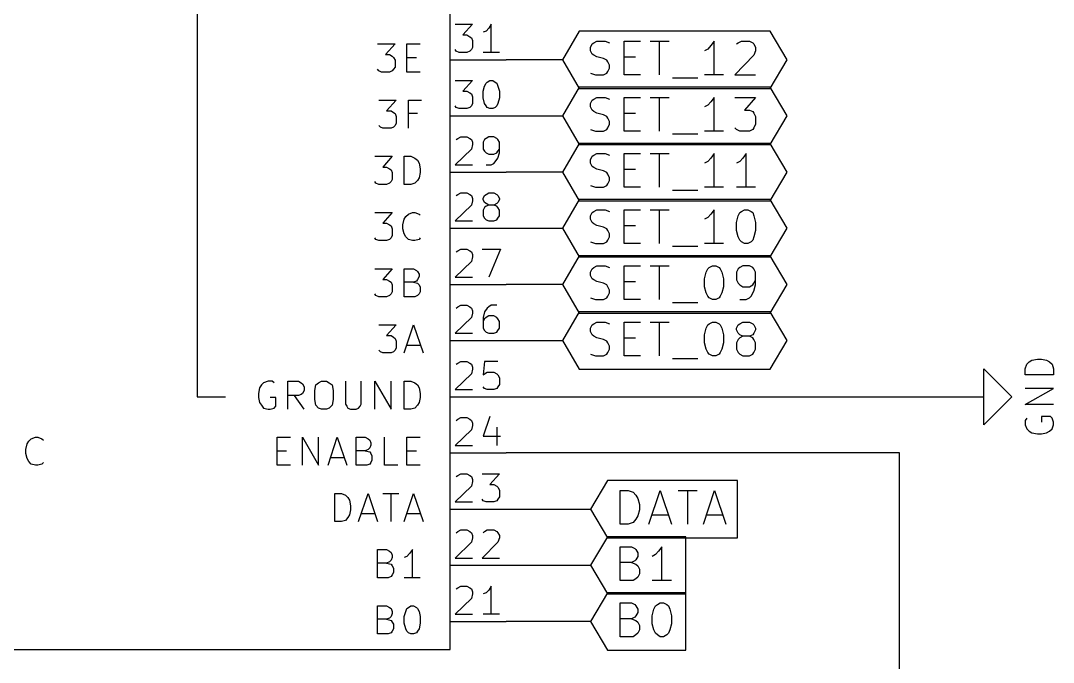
# Model space of a CAD drawing. Extents: x 10 to 287, y -200 to -10.
# Drawn here: x 56.78 to 103.48, y -93.29 to -64.27 of the extents above; entities that cross this region are included whole.
import ezdxf

# ---------------------------------------------------------------- set-up
doc = ezdxf.new("R2010")
doc.units = 0
doc.header["$MEASUREMENT"] = 0
for name, color, linetype in [('CYAN2', 4, 'CONTINUOUS'), ('GREEN2', 3, 'CONTINUOUS'), ('LYELLOW', 51, 'CONTINUOUS'), ('RED2', 1, 'CONTINUOUS')]:
    doc.layers.add(name, color=color, linetype=linetype)

msp = doc.modelspace()

# ---------------------------------------------------------------- linework, layer by layer
at = {"layer": 'CYAN2', "linetype": 'CONTINUOUS'}
for p, q in [((72.9234, -65.3288), (73.7108, -65.3288)), ((73.7108, -65.3288), (73.279, -65.8114)), ((74.2442, -66.5988), (74.2442, -65.3288)), ((74.2442, -65.3288), (74.8538, -65.3288)), ((73.279, -65.8114), (73.4568, -65.8114)), ((73.4568, -65.8114), (73.5838, -65.8876)), ((73.5838, -65.8876), (73.6346, -65.9384)), ((73.6346, -65.9384), (73.7108, -66.0654)), ((73.7108, -66.0654), (73.7108, -66.3702)), ((74.2442, -65.9384), (74.676, -65.9384)), ((72.9742, -66.548), (72.9234, -66.4718)), ((73.1012, -66.5988), (72.9742, -66.548)), ((73.4568, -66.5988), (73.1012, -66.5988)), ((73.5838, -66.548), (73.4568, -66.5988)), ((73.6346, -66.4718), (73.5838, -66.548)), ((73.7108, -66.3702), (73.6346, -66.4718)), ((74.8538, -66.5988), (74.2442, -66.5988)), ((72.9742, -67.8688), (73.7616, -67.8688)), ((73.7616, -67.8688), (73.3298, -68.3514)), ((74.3204, -69.1388), (74.3204, -67.8688)), ((74.3204, -67.8688), (74.9046, -67.8688)), ((73.3298, -68.3514), (73.533, -68.3514)), ((73.533, -68.3514), (73.6346, -68.4276)), ((73.6346, -68.4276), (73.7108, -68.4784)), ((73.7108, -68.4784), (73.7616, -68.6054)), ((73.7616, -68.6054), (73.7616, -68.9102)), ((74.7268, -68.4784), (74.3204, -68.4784)), ((73.0504, -69.088), (72.9742, -69.0118)), ((73.152, -69.1388), (73.0504, -69.088)), ((73.6346, -69.088), (73.533, -69.1388)), ((73.7108, -69.0118), (73.6346, -69.088)), ((73.7616, -68.9102), (73.7108, -69.0118)), ((73.533, -69.1388), (73.152, -69.1388)), ((72.7964, -70.4088), (73.5838, -70.4088)), ((73.5838, -70.4088), (73.152, -70.8914)), ((74.1172, -71.6788), (74.1172, -70.4088)), ((74.1172, -70.4088), (74.422, -70.4088)), ((74.422, -70.4088), (74.5998, -70.485)), ((74.5998, -70.485), (74.7268, -70.5866)), ((73.152, -70.8914), (73.3298, -70.8914)), ((73.3298, -70.8914), (73.4568, -70.9676)), ((73.4568, -70.9676), (73.533, -71.0184)), ((74.7268, -70.5866), (74.803, -70.7136)), ((74.803, -70.7136), (74.8538, -70.9676)), ((74.8538, -70.9676), (74.8538, -71.1454)), ((73.533, -71.0184), (73.5838, -71.1454)), ((73.5838, -71.1454), (73.5838, -71.4502)), ((74.803, -71.374), (74.7268, -71.501)), ((74.8538, -71.1454), (74.803, -71.374)), ((72.8472, -71.628), (72.7964, -71.5518)), ((72.9742, -71.6788), (72.8472, -71.628)), ((73.3298, -71.6788), (72.9742, -71.6788)), ((73.4568, -71.628), (73.3298, -71.6788)), ((73.533, -71.5518), (73.4568, -71.628)), ((73.5838, -71.4502), (73.533, -71.5518)), ((74.422, -71.6788), (74.1172, -71.6788)), ((74.5998, -71.628), (74.422, -71.6788)), ((74.7268, -71.501), (74.5998, -71.628)), ((72.7964, -72.9488), (73.5838, -72.9488)), ((73.5838, -72.9488), (73.152, -73.4314)), ((74.0664, -73.5076), (74.1172, -73.2536)), ((74.1172, -73.2536), (74.1934, -73.1266)), ((74.1934, -73.1266), (74.3204, -73.025)), ((74.3204, -73.025), (74.4982, -72.9488)), ((74.4982, -72.9488), (74.5998, -72.9488)), ((74.5998, -72.9488), (74.803, -73.025)), ((74.803, -73.025), (74.8538, -73.0758)), ((73.152, -73.4314), (73.3298, -73.4314)), ((73.3298, -73.4314), (73.4568, -73.5076)), ((73.4568, -73.5076), (73.533, -73.5584)), ((73.533, -73.5584), (73.5838, -73.6854)), ((73.5838, -73.6854), (73.5838, -73.9902)), ((74.0664, -73.6854), (74.0664, -73.5076)), ((74.1172, -73.914), (74.0664, -73.6854)), ((72.8472, -74.168), (72.7964, -74.0918)), ((72.9742, -74.2188), (72.8472, -74.168)), ((73.3298, -74.2188), (72.9742, -74.2188)), ((73.4568, -74.168), (73.3298, -74.2188)), ((73.533, -74.0918), (73.4568, -74.168)), ((73.5838, -73.9902), (73.533, -74.0918)), ((74.1934, -74.041), (74.1172, -73.914)), ((74.3204, -74.168), (74.1934, -74.041)), ((74.4982, -74.2188), (74.3204, -74.168)), ((74.5998, -74.2188), (74.4982, -74.2188)), ((74.803, -74.168), (74.5998, -74.2188)), ((74.8538, -74.0918), (74.803, -74.168)), ((72.7964, -75.4888), (73.5838, -75.4888)), ((73.5838, -75.4888), (73.152, -75.9714)), ((74.1172, -76.7588), (74.1172, -75.4888)), ((74.1172, -75.4888), (74.549, -75.4888)), ((74.549, -75.4888), (74.676, -75.565)), ((74.676, -75.565), (74.7268, -75.6158)), ((74.7268, -75.6158), (74.803, -75.7428)), ((73.152, -75.9714), (73.3298, -75.9714)), ((73.3298, -75.9714), (73.4568, -76.0476)), ((73.4568, -76.0476), (73.533, -76.0984)), ((73.533, -76.0984), (73.5838, -76.2254)), ((74.549, -76.0984), (74.1172, -76.0984)), ((74.676, -76.0476), (74.549, -76.0984)), ((74.549, -76.0984), (74.7268, -76.1492)), ((74.7268, -75.9714), (74.676, -76.0476)), ((74.803, -75.8444), (74.7268, -75.9714)), ((74.803, -75.7428), (74.803, -75.8444)), ((73.5838, -76.5302), (73.533, -76.6318)), ((73.5838, -76.2254), (73.5838, -76.5302)), ((74.7268, -76.1492), (74.803, -76.2254)), ((74.803, -76.2254), (74.8538, -76.327)), ((74.8538, -76.5302), (74.803, -76.6318)), ((74.8538, -76.327), (74.8538, -76.5302)), ((72.8472, -76.708), (72.7964, -76.6318)), ((72.9742, -76.7588), (72.8472, -76.708)), ((73.3298, -76.7588), (72.9742, -76.7588)), ((73.4568, -76.708), (73.3298, -76.7588)), ((73.533, -76.6318), (73.4568, -76.708)), ((74.5998, -76.7588), (74.1172, -76.7588)), ((74.7268, -76.708), (74.5998, -76.7588)), ((74.803, -76.6318), (74.7268, -76.708)), ((72.9742, -78.0288), (73.7616, -78.0288)), ((73.7616, -78.0288), (73.3298, -78.5114)), ((74.1172, -79.2988), (74.549, -78.0288)), ((74.549, -78.0288), (74.9808, -79.2988)), ((73.3298, -78.5114), (73.533, -78.5114)), ((73.533, -78.5114), (73.6346, -78.5876)), ((73.6346, -78.5876), (73.7108, -78.6384)), ((73.7108, -78.6384), (73.7616, -78.7654)), ((73.7616, -78.7654), (73.7616, -79.0702)), ((73.0504, -79.248), (72.9742, -79.1718)), ((73.152, -79.2988), (73.0504, -79.248)), ((73.533, -79.2988), (73.152, -79.2988)), ((73.6346, -79.248), (73.533, -79.2988)), ((73.7108, -79.1718), (73.6346, -79.248)), ((73.7616, -79.0702), (73.7108, -79.1718)), ((74.2442, -78.9432), (74.8538, -78.9432)), ((102.21, -80.01), (102.286, -79.8068)), ((102.286, -79.8068), (102.387, -79.7052)), ((102.387, -79.7052), (102.514, -79.629)), ((102.514, -79.629), (102.768, -79.5782)), ((102.768, -79.5782), (102.946, -79.5782)), ((102.946, -79.5782), (103.175, -79.629)), ((103.175, -79.629), (103.302, -79.7052)), ((103.302, -79.7052), (103.429, -79.8068)), ((103.429, -79.8068), (103.48, -80.01)), ((102.21, -80.2894), (102.21, -80.01)), ((103.48, -80.2894), (102.21, -80.2894)), ((103.48, -80.01), (103.48, -80.2894)), ((67.6656, -80.7466), (67.5894, -80.8736)), ((67.7672, -80.645), (67.6656, -80.7466)), ((67.9704, -80.5688), (67.7672, -80.645)), ((68.1482, -80.5688), (67.9704, -80.5688)), ((68.2498, -80.645), (68.1482, -80.5688)), ((68.8594, -81.8388), (68.8594, -80.5688)), ((68.8594, -80.5688), (69.342, -80.5688)), ((69.342, -80.5688), (69.469, -80.645)), ((69.469, -80.645), (69.5198, -80.6958)), ((69.5198, -80.6958), (69.596, -80.8228)), ((70.0786, -81.0006), (70.1294, -80.7466)), ((70.1294, -80.7466), (70.2564, -80.645)), ((70.2564, -80.645), (70.3834, -80.5688)), ((70.3834, -80.5688), (70.612, -80.5688)), ((70.612, -80.5688), (70.739, -80.645)), ((70.739, -80.645), (70.866, -80.7466)), ((70.866, -80.7466), (70.9168, -81.0006)), ((71.4756, -80.5688), (71.4756, -81.6102)), ((72.1868, -81.6102), (72.1868, -80.5688)), ((72.7964, -81.8388), (72.7964, -80.5688)), ((72.7964, -80.5688), (73.533, -81.8388)), ((73.533, -81.8388), (73.533, -80.5688)), ((74.1172, -81.8388), (74.1172, -80.5688)), ((74.1172, -80.5688), (74.422, -80.5688)), ((74.422, -80.5688), (74.5998, -80.645)), ((74.5998, -80.645), (74.7268, -80.7466)), ((74.7268, -80.7466), (74.803, -80.8736)), ((67.5894, -80.8736), (67.5386, -81.1276)), ((67.5386, -81.1276), (67.5386, -81.3054)), ((69.342, -81.2292), (68.8594, -81.2292)), ((69.596, -81.8388), (69.1642, -81.2292)), ((69.469, -81.1784), (69.342, -81.2292)), ((69.5198, -81.1276), (69.469, -81.1784)), ((69.596, -81.0006), (69.5198, -81.1276)), ((69.596, -80.8228), (69.596, -81.0006)), ((70.0786, -81.407), (70.0786, -81.0006)), ((70.9168, -81.0006), (70.9168, -81.407)), ((74.803, -80.8736), (74.8538, -81.1276)), ((74.8538, -81.1276), (74.8538, -81.3054)), ((102.21, -81.6356), (103.48, -80.899)), ((103.48, -80.899), (102.21, -80.899)), ((67.5386, -81.3054), (67.5894, -81.534)), ((67.5894, -81.534), (67.6656, -81.661)), ((67.6656, -81.661), (67.7672, -81.788)), ((68.326, -81.3054), (68.072, -81.3054)), ((68.2498, -81.788), (68.326, -81.7118)), ((68.326, -81.7118), (68.326, -81.3054)), ((70.1294, -81.661), (70.0786, -81.407)), ((70.2564, -81.788), (70.1294, -81.661)), ((70.866, -81.661), (70.739, -81.788)), ((70.9168, -81.407), (70.866, -81.661)), ((71.4756, -81.6102), (71.5264, -81.7118)), ((71.5264, -81.7118), (71.5772, -81.788)), ((72.0598, -81.788), (72.136, -81.7118)), ((72.136, -81.7118), (72.1868, -81.6102)), ((74.7268, -81.661), (74.5998, -81.788)), ((74.803, -81.534), (74.7268, -81.661)), ((74.8538, -81.3054), (74.803, -81.534)), ((103.48, -81.6356), (102.21, -81.6356)), ((67.7672, -81.788), (67.9704, -81.8388)), ((67.9704, -81.8388), (68.072, -81.8388)), ((68.072, -81.8388), (68.2498, -81.788)), ((70.3834, -81.8388), (70.2564, -81.788)), ((70.612, -81.8388), (70.3834, -81.8388)), ((70.739, -81.788), (70.612, -81.8388)), ((71.5772, -81.788), (71.7042, -81.8388)), ((71.7042, -81.8388), (71.9582, -81.8388)), ((71.9582, -81.8388), (72.0598, -81.788)), ((74.422, -81.8388), (74.1172, -81.8388)), ((74.5998, -81.788), (74.422, -81.8388)), ((103.353, -82.169), (102.946, -82.169)), ((102.946, -82.169), (102.946, -82.423)), ((103.429, -82.2452), (103.353, -82.169)), ((102.286, -82.2452), (102.21, -82.3468)), ((102.21, -82.3468), (102.21, -82.55)), ((102.21, -82.55), (102.286, -82.7278)), ((103.48, -82.423), (103.429, -82.2452)), ((103.429, -82.7278), (103.48, -82.55)), ((103.48, -82.55), (103.48, -82.423)), ((57.2516, -83.185), (57.4548, -83.1088)), ((57.4548, -83.1088), (57.5564, -83.1088)), ((57.5564, -83.1088), (57.7342, -83.185)), ((68.3768, -84.3788), (68.3768, -83.1088)), ((68.3768, -83.1088), (68.9864, -83.1088)), ((69.5198, -84.3788), (69.5198, -83.1088)), ((69.5198, -83.1088), (70.2564, -84.3788)), ((70.2564, -84.3788), (70.2564, -83.1088)), ((70.6882, -84.3788), (71.0946, -83.1088)), ((71.0946, -83.1088), (71.5264, -84.3788)), ((71.9582, -84.3788), (71.9582, -83.1088)), ((71.9582, -83.1088), (72.3646, -83.1088)), ((72.3646, -83.1088), (72.4916, -83.185)), ((73.2282, -84.3788), (73.2282, -83.1088)), ((74.2442, -84.3788), (74.2442, -83.1088)), ((74.2442, -83.1088), (74.8538, -83.1088)), ((102.286, -82.7278), (102.387, -82.8294)), ((102.387, -82.8294), (102.514, -82.9056)), ((102.514, -82.9056), (102.768, -82.9564)), ((102.768, -82.9564), (102.946, -82.9564)), ((102.946, -82.9564), (103.175, -82.9056)), ((103.175, -82.9056), (103.302, -82.8294)), ((103.302, -82.8294), (103.429, -82.7278)), ((57.023, -83.6676), (57.0738, -83.4136)), ((57.0738, -83.4136), (57.15, -83.2866)), ((57.15, -83.2866), (57.2516, -83.185)), ((57.7342, -83.185), (57.8104, -83.2358)), ((72.4916, -83.185), (72.5678, -83.2358)), ((72.5678, -83.2358), (72.6186, -83.3628)), ((72.6186, -83.4644), (72.5678, -83.5914)), ((72.6186, -83.3628), (72.6186, -83.4644)), ((57.023, -83.8454), (57.023, -83.6676)), ((57.0738, -84.074), (57.023, -83.8454)), ((68.3768, -83.7184), (68.8086, -83.7184)), ((70.7898, -84.0232), (71.3994, -84.0232)), ((72.3646, -83.7184), (71.9582, -83.7184)), ((72.4916, -83.6676), (72.3646, -83.7184)), ((72.3646, -83.7184), (72.5678, -83.7692)), ((72.5678, -83.5914), (72.4916, -83.6676)), ((72.5678, -83.7692), (72.6186, -83.8454)), ((72.6186, -83.8454), (72.6694, -83.947)), ((72.6694, -83.947), (72.6694, -84.1502)), ((74.2442, -83.7184), (74.676, -83.7184)), ((57.15, -84.201), (57.0738, -84.074)), ((57.2516, -84.328), (57.15, -84.201)), ((57.4548, -84.3788), (57.2516, -84.328)), ((57.5564, -84.3788), (57.4548, -84.3788)), ((57.7342, -84.328), (57.5564, -84.3788)), ((57.8104, -84.2518), (57.7342, -84.328)), ((68.9864, -84.3788), (68.3768, -84.3788)), ((72.4408, -84.3788), (71.9582, -84.3788)), ((72.5678, -84.328), (72.4408, -84.3788)), ((72.6186, -84.2518), (72.5678, -84.328)), ((72.6694, -84.1502), (72.6186, -84.2518)), ((73.8378, -84.3788), (73.2282, -84.3788)), ((74.8538, -84.3788), (74.2442, -84.3788)), ((70.993, -86.9188), (70.993, -85.6488)), ((70.993, -85.6488), (71.2978, -85.6488)), ((71.2978, -85.6488), (71.4756, -85.725)), ((71.4756, -85.725), (71.5772, -85.8266)), ((71.5772, -85.8266), (71.6534, -85.9536)), ((72.0598, -86.9188), (72.4916, -85.6488)), ((72.4916, -85.6488), (72.9234, -86.9188)), ((73.152, -85.6488), (73.8886, -85.6488)), ((73.533, -86.9188), (73.533, -85.6488)), ((74.1172, -86.9188), (74.549, -85.6488)), ((74.549, -85.6488), (74.9808, -86.9188)), ((71.6534, -85.9536), (71.7042, -86.2076)), ((71.7042, -86.3854), (71.6534, -86.614)), ((71.7042, -86.2076), (71.7042, -86.3854)), ((71.5772, -86.741), (71.4756, -86.868)), ((71.6534, -86.614), (71.5772, -86.741)), ((72.1868, -86.5632), (72.7964, -86.5632)), ((74.2442, -86.5632), (74.8538, -86.5632)), ((71.2978, -86.9188), (70.993, -86.9188)), ((71.4756, -86.868), (71.2978, -86.9188)), ((72.9234, -89.4588), (72.9234, -88.1888)), ((72.9234, -88.1888), (73.3298, -88.1888)), ((73.3298, -88.1888), (73.4568, -88.265)), ((74.4982, -88.1888), (74.3712, -88.3666)), ((74.4982, -89.4588), (74.4982, -88.1888)), ((73.4568, -88.265), (73.533, -88.3158)), ((73.533, -88.6714), (73.4568, -88.7476)), ((73.533, -88.3158), (73.5838, -88.4428)), ((73.5838, -88.5444), (73.533, -88.6714)), ((73.5838, -88.4428), (73.5838, -88.5444)), ((74.2442, -88.4936), (74.1172, -88.5444)), ((74.3712, -88.3666), (74.2442, -88.4936)), ((73.3298, -88.7984), (72.9234, -88.7984)), ((73.4568, -88.7476), (73.3298, -88.7984)), ((73.3298, -88.7984), (73.533, -88.8492)), ((73.533, -88.8492), (73.5838, -88.9254)), ((73.5838, -88.9254), (73.6346, -89.027)), ((73.6346, -89.027), (73.6346, -89.2302)), ((73.406, -89.4588), (72.9234, -89.4588)), ((73.533, -89.408), (73.406, -89.4588)), ((73.5838, -89.3318), (73.533, -89.408)), ((73.6346, -89.2302), (73.5838, -89.3318)), ((74.8538, -89.4588), (74.1172, -89.4588)), ((72.9234, -91.9988), (72.9234, -90.7288)), ((72.9234, -90.7288), (73.3298, -90.7288)), ((73.3298, -90.7288), (73.4568, -90.805)), ((73.4568, -90.805), (73.533, -90.8558)), ((73.533, -90.8558), (73.5838, -90.9828)), ((73.5838, -90.9828), (73.5838, -91.0844)), ((74.1172, -91.2114), (74.1934, -90.9828)), ((74.1934, -90.9828), (74.2442, -90.8558)), ((74.2442, -90.8558), (74.3204, -90.805)), ((74.3204, -90.805), (74.422, -90.7288)), ((74.422, -90.7288), (74.549, -90.7288)), ((74.549, -90.7288), (74.676, -90.805)), ((74.676, -90.805), (74.7268, -90.8558)), ((74.7268, -90.8558), (74.803, -90.9828)), ((74.803, -90.9828), (74.8538, -91.2114)), ((73.3298, -91.3384), (72.9234, -91.3384)), ((73.4568, -91.2876), (73.3298, -91.3384)), ((73.3298, -91.3384), (73.533, -91.3892)), ((73.533, -91.2114), (73.4568, -91.2876)), ((73.5838, -91.0844), (73.533, -91.2114)), ((73.533, -91.3892), (73.5838, -91.4654)), ((73.5838, -91.4654), (73.6346, -91.567)), ((74.1172, -91.5162), (74.1172, -91.2114)), ((74.1934, -91.7702), (74.1172, -91.5162)), ((74.8538, -91.5162), (74.803, -91.7702)), ((74.8538, -91.2114), (74.8538, -91.5162)), ((73.533, -91.948), (73.406, -91.9988)), ((73.5838, -91.8718), (73.533, -91.948)), ((73.6346, -91.7702), (73.5838, -91.8718)), ((73.6346, -91.567), (73.6346, -91.7702)), ((74.2442, -91.8718), (74.1934, -91.7702)), ((74.3204, -91.948), (74.2442, -91.8718)), ((74.422, -91.9988), (74.3204, -91.948)), ((74.676, -91.948), (74.549, -91.9988)), ((74.7268, -91.8718), (74.676, -91.948)), ((74.803, -91.7702), (74.7268, -91.8718)), ((73.406, -91.9988), (72.9234, -91.9988)), ((74.549, -91.9988), (74.422, -91.9988))]:
    msp.add_line(p, q, dxfattribs=at)
at = {"layer": 'GREEN2', "linetype": 'CONTINUOUS'}
for p, q in [((81.28, -66.04), (78.74, -66.04)), ((78.74, -68.58), (81.28, -68.58)), ((81.28, -71.12), (78.74, -71.12)), ((78.74, -73.66), (81.28, -73.66)), ((81.28, -76.2), (78.74, -76.2)), ((78.74, -78.74), (81.28, -78.74)), ((78.74, -81.28), (99.06, -81.28)), ((96.52, -83.82), (78.74, -83.82)), ((96.52, -101.6), (96.52, -83.82)), ((78.74, -86.36), (82.55, -86.36)), ((78.74, -88.9), (82.55, -88.9)), ((82.55, -91.44), (78.74, -91.44))]:
    msp.add_line(p, q, dxfattribs=at)
at = {"layer": 'LYELLOW', "linetype": 'CONTINUOUS'}
for p, q in [((76.2, -92.71), (76.2, -41.91)), ((53.34, -92.71), (76.2, -92.71))]:
    msp.add_line(p, q, dxfattribs=at)
at = {"layer": 'RED2', "linetype": 'CONTINUOUS'}
for p, q in [((76.2, -92.71), (76.2, -41.91)), ((64.77, -58.42), (64.77, -81.28)), ((76.4286, -64.4398), (77.216, -64.4398)), ((77.216, -64.4398), (76.7842, -64.9224)), ((78.0542, -64.4398), (77.9526, -64.6176)), ((78.0542, -65.7098), (78.0542, -64.4398)), ((77.8256, -64.7446), (77.6986, -64.7954)), ((77.9526, -64.6176), (77.8256, -64.7446)), ((82.042, -64.7446), (81.28, -66.04)), ((90.678, -64.7446), (82.042, -64.7446)), ((91.44, -66.04), (90.678, -64.7446)), ((76.7842, -64.9224), (76.962, -64.9224)), ((76.962, -64.9224), (77.089, -64.9986)), ((77.089, -64.9986), (77.1652, -65.0494)), ((77.1652, -65.0494), (77.216, -65.1764)), ((77.216, -65.1764), (77.216, -65.4812)), ((82.55, -65.4812), (82.6262, -65.3288)), ((82.6262, -65.3288), (82.7024, -65.278)), ((82.7024, -65.278), (82.8294, -65.2018)), ((82.8294, -65.2018), (83.2104, -65.2018)), ((83.2104, -65.2018), (83.4136, -65.278)), ((84.074, -66.7258), (84.074, -65.2018)), ((84.074, -65.2018), (84.8106, -65.2018)), ((85.2424, -65.2018), (86.106, -65.2018)), ((85.6742, -66.7258), (85.6742, -65.2018)), ((88.138, -65.2018), (87.9856, -65.405)), ((88.138, -66.7258), (88.138, -65.2018)), ((89.154, -65.3288), (89.2302, -65.278)), ((89.2302, -65.278), (89.3826, -65.2018)), ((89.3826, -65.2018), (89.7382, -65.2018)), ((89.7382, -65.2018), (89.8906, -65.278)), ((89.8906, -65.278), (89.9414, -65.3288)), ((89.9414, -65.3288), (90.0176, -65.4812)), ((76.4794, -65.659), (76.4286, -65.5828)), ((76.6064, -65.7098), (76.4794, -65.659)), ((76.962, -65.7098), (76.6064, -65.7098)), ((77.089, -65.659), (76.962, -65.7098)), ((77.1652, -65.5828), (77.089, -65.659)), ((77.216, -65.4812), (77.1652, -65.5828)), ((78.4352, -65.7098), (77.6986, -65.7098)), ((82.55, -65.6336), (82.55, -65.4812)), ((82.6262, -65.786), (82.55, -65.6336)), ((82.7024, -65.8368), (82.6262, -65.786)), ((82.8294, -65.913), (82.7024, -65.8368)), ((87.8586, -65.5574), (87.7062, -65.6336)), ((87.9856, -65.405), (87.8586, -65.5574)), ((89.9414, -65.8368), (89.0778, -66.7258)), ((90.0176, -65.6336), (89.9414, -65.8368)), ((90.0176, -65.4812), (90.0176, -65.6336)), ((76.2, -66.04), (78.74, -66.04)), ((81.28, -66.04), (82.042, -67.3354)), ((83.1342, -65.9892), (82.8294, -65.913)), ((83.2866, -66.0654), (83.1342, -65.9892)), ((83.3374, -66.1416), (83.2866, -66.0654)), ((83.4136, -66.294), (83.3374, -66.1416)), ((83.4136, -66.421), (83.4136, -66.294)), ((84.074, -65.913), (84.582, -65.913)), ((90.678, -67.3354), (91.44, -66.04)), ((82.55, -66.6496), (82.7786, -66.7258)), ((82.7786, -66.7258), (83.1342, -66.7258)), ((83.1342, -66.7258), (83.2866, -66.6496)), ((83.2866, -66.6496), (83.3374, -66.5734)), ((83.3374, -66.5734), (83.4136, -66.421)), ((84.8106, -66.7258), (84.074, -66.7258)), ((88.5698, -66.7258), (87.7062, -66.7258)), ((89.0778, -66.7258), (90.0176, -66.7258)), ((76.4286, -66.9798), (77.216, -66.9798)), ((77.216, -66.9798), (76.7842, -67.4624)), ((77.6986, -67.4624), (77.7494, -67.2338)), ((77.7494, -67.2338), (77.8256, -67.1068)), ((77.8256, -67.1068), (77.8764, -67.056)), ((77.8764, -67.056), (78.0034, -66.9798)), ((78.0034, -66.9798), (78.1304, -66.9798)), ((78.1304, -66.9798), (78.232, -67.056)), ((78.232, -67.056), (78.3082, -67.1068)), ((78.3082, -67.1068), (78.359, -67.2338)), ((78.359, -67.2338), (78.4352, -67.4624)), ((86.2584, -66.8528), (87.4014, -66.8528)), ((76.7842, -67.4624), (76.962, -67.4624)), ((76.962, -67.4624), (77.089, -67.5386)), ((77.089, -67.5386), (77.1652, -67.5894)), ((77.1652, -67.5894), (77.216, -67.7164)), ((77.6986, -67.7672), (77.6986, -67.4624)), ((78.4352, -67.4624), (78.4352, -67.7672)), ((82.042, -67.2846), (81.28, -68.58)), ((90.678, -67.2846), (82.042, -67.2846)), ((82.042, -67.3354), (90.678, -67.3354)), ((91.44, -68.58), (90.678, -67.2846)), ((76.4794, -68.199), (76.4286, -68.1228)), ((77.1652, -68.1228), (77.089, -68.199)), ((77.216, -68.0212), (77.1652, -68.1228)), ((77.216, -67.7164), (77.216, -68.0212)), ((77.7494, -68.0212), (77.6986, -67.7672)), ((77.8256, -68.1228), (77.7494, -68.0212)), ((77.8764, -68.199), (77.8256, -68.1228)), ((78.3082, -68.1228), (78.232, -68.199)), ((78.359, -68.0212), (78.3082, -68.1228)), ((78.4352, -67.7672), (78.359, -68.0212)), ((82.55, -68.0212), (82.6262, -67.8688)), ((82.55, -68.1736), (82.55, -68.0212)), ((82.6262, -68.326), (82.55, -68.1736)), ((82.6262, -67.8688), (82.7024, -67.818)), ((82.7024, -67.818), (82.8294, -67.7418)), ((82.8294, -67.7418), (83.2104, -67.7418)), ((83.2104, -67.7418), (83.4136, -67.818)), ((84.074, -69.2658), (84.074, -67.7418)), ((84.074, -67.7418), (84.8106, -67.7418)), ((85.2424, -67.7418), (86.106, -67.7418)), ((85.6742, -69.2658), (85.6742, -67.7418)), ((87.8586, -68.0974), (87.7062, -68.1736)), ((87.9856, -67.945), (87.8586, -68.0974)), ((88.138, -67.7418), (87.9856, -67.945)), ((88.138, -69.2658), (88.138, -67.7418)), ((89.0778, -67.7418), (90.0176, -67.7418)), ((90.0176, -67.7418), (89.5096, -68.326)), ((76.2, -68.58), (78.74, -68.58)), ((76.6064, -68.2498), (76.4794, -68.199)), ((76.962, -68.2498), (76.6064, -68.2498)), ((77.089, -68.199), (76.962, -68.2498)), ((78.0034, -68.2498), (77.8764, -68.199)), ((78.1304, -68.2498), (78.0034, -68.2498)), ((78.232, -68.199), (78.1304, -68.2498)), ((81.28, -68.58), (82.042, -69.8754)), ((82.7024, -68.3768), (82.6262, -68.326)), ((82.8294, -68.453), (82.7024, -68.3768)), ((83.1342, -68.5292), (82.8294, -68.453)), ((83.2866, -68.6054), (83.1342, -68.5292)), ((83.3374, -68.6816), (83.2866, -68.6054)), ((84.074, -68.453), (84.582, -68.453)), ((89.5096, -68.326), (89.7382, -68.326)), ((89.7382, -68.326), (89.8906, -68.3768)), ((89.8906, -68.3768), (89.9414, -68.453)), ((89.9414, -68.453), (90.0176, -68.6054)), ((90.0176, -68.6054), (90.0176, -68.961)), ((90.678, -69.8754), (91.44, -68.58)), ((83.2866, -69.1896), (83.3374, -69.1134)), ((83.4136, -68.834), (83.3374, -68.6816)), ((83.3374, -69.1134), (83.4136, -68.961)), ((83.4136, -68.961), (83.4136, -68.834)), ((89.154, -69.1896), (89.0778, -69.1134)), ((89.9414, -69.1134), (89.8906, -69.1896)), ((90.0176, -68.961), (89.9414, -69.1134)), ((76.5556, -69.596), (76.6826, -69.5198)), ((76.6826, -69.5198), (76.962, -69.5198)), ((76.962, -69.5198), (77.089, -69.596)), ((77.9526, -69.5198), (77.8256, -69.596)), ((78.1812, -69.5198), (77.9526, -69.5198)), ((78.3082, -69.596), (78.1812, -69.5198)), ((82.55, -69.1896), (82.7786, -69.2658)), ((82.7786, -69.2658), (83.1342, -69.2658)), ((83.1342, -69.2658), (83.2866, -69.1896)), ((84.8106, -69.2658), (84.074, -69.2658)), ((86.2584, -69.3928), (87.4014, -69.3928)), ((88.5698, -69.2658), (87.7062, -69.2658)), ((89.3064, -69.2658), (89.154, -69.1896)), ((89.7382, -69.2658), (89.3064, -69.2658)), ((89.8906, -69.1896), (89.7382, -69.2658)), ((76.4794, -69.6468), (76.5556, -69.596)), ((77.089, -69.596), (77.1652, -69.6468)), ((77.1652, -69.6468), (77.216, -69.7738)), ((77.216, -69.8754), (77.1652, -70.0786)), ((77.216, -69.7738), (77.216, -69.8754)), ((77.7494, -69.6468), (77.6986, -69.7738)), ((77.6986, -69.7738), (77.6986, -70.0786)), ((77.8256, -69.596), (77.7494, -69.6468)), ((78.359, -69.6468), (78.3082, -69.596)), ((78.4352, -69.7738), (78.359, -69.6468)), ((78.4352, -70.2564), (78.4352, -69.7738)), ((82.042, -69.8246), (81.28, -71.12)), ((90.678, -69.8246), (82.042, -69.8246)), ((82.042, -69.8754), (90.678, -69.8754)), ((91.44, -71.12), (90.678, -69.8246)), ((77.1652, -70.0786), (76.4286, -70.7898)), ((77.6986, -70.0786), (77.7494, -70.1802)), ((77.7494, -70.1802), (77.8256, -70.2564)), ((77.8256, -70.2564), (77.9526, -70.3072)), ((77.9526, -70.3072), (78.1812, -70.3072)), ((78.1812, -70.3072), (78.3082, -70.2564)), ((78.232, -70.6628), (78.359, -70.485)), ((78.3082, -70.2564), (78.359, -70.1802)), ((78.359, -70.1802), (78.4352, -70.0786)), ((78.359, -70.485), (78.4352, -70.2564)), ((82.55, -70.5612), (82.6262, -70.4088)), ((82.6262, -70.4088), (82.7024, -70.358)), ((82.7024, -70.358), (82.8294, -70.2818)), ((82.8294, -70.2818), (83.2104, -70.2818)), ((83.2104, -70.2818), (83.4136, -70.358)), ((84.074, -71.8058), (84.074, -70.2818)), ((84.074, -70.2818), (84.8106, -70.2818)), ((85.2424, -70.2818), (86.106, -70.2818)), ((85.6742, -71.8058), (85.6742, -70.2818)), ((87.9856, -70.485), (87.8586, -70.6374)), ((88.138, -70.2818), (87.9856, -70.485)), ((88.138, -71.8058), (88.138, -70.2818)), ((89.4334, -70.485), (89.3064, -70.6374)), ((89.5858, -70.2818), (89.4334, -70.485)), ((89.5858, -71.8058), (89.5858, -70.2818)), ((76.4286, -70.7898), (77.216, -70.7898)), ((77.8256, -70.7898), (78.0542, -70.7898)), ((78.0542, -70.7898), (78.1812, -70.739)), ((78.1812, -70.739), (78.232, -70.6628)), ((82.55, -70.7136), (82.55, -70.5612)), ((82.6262, -70.866), (82.55, -70.7136)), ((82.7024, -70.9168), (82.6262, -70.866)), ((82.8294, -70.993), (82.7024, -70.9168)), ((87.8586, -70.6374), (87.7062, -70.7136)), ((89.3064, -70.6374), (89.154, -70.7136)), ((76.2, -71.12), (78.74, -71.12)), ((81.28, -71.12), (82.042, -72.4154)), ((83.1342, -71.0692), (82.8294, -70.993)), ((83.2866, -71.1454), (83.1342, -71.0692)), ((83.3374, -71.2216), (83.2866, -71.1454)), ((83.4136, -71.374), (83.3374, -71.2216)), ((83.4136, -71.501), (83.4136, -71.374)), ((84.074, -70.993), (84.582, -70.993)), ((90.678, -72.4154), (91.44, -71.12)), ((82.55, -71.7296), (82.7786, -71.8058)), ((82.7786, -71.8058), (83.1342, -71.8058)), ((83.1342, -71.8058), (83.2866, -71.7296)), ((83.2866, -71.7296), (83.3374, -71.6534)), ((83.3374, -71.6534), (83.4136, -71.501)), ((84.8106, -71.8058), (84.074, -71.8058)), ((88.5698, -71.8058), (87.7062, -71.8058)), ((90.0176, -71.8058), (89.154, -71.8058)), ((76.4794, -72.1868), (76.5556, -72.136)), ((76.5556, -72.136), (76.6826, -72.0598)), ((76.6826, -72.0598), (76.962, -72.0598)), ((76.962, -72.0598), (77.089, -72.136)), ((77.089, -72.136), (77.1652, -72.1868)), ((77.1652, -72.1868), (77.216, -72.3138)), ((77.216, -72.3138), (77.216, -72.4154)), ((77.6986, -72.3138), (77.7494, -72.1868)), ((77.6986, -72.3646), (77.6986, -72.3138)), ((77.7494, -72.4916), (77.6986, -72.3646)), ((77.7494, -72.1868), (77.8256, -72.136)), ((77.8256, -72.136), (77.9526, -72.0598)), ((77.9526, -72.0598), (78.1812, -72.0598)), ((78.1812, -72.0598), (78.3082, -72.136)), ((78.3082, -72.136), (78.359, -72.1868)), ((78.359, -72.1868), (78.4352, -72.3138)), ((78.4352, -72.3646), (78.359, -72.4916)), ((78.4352, -72.3138), (78.4352, -72.3646)), ((82.042, -72.3646), (81.28, -73.66)), ((90.678, -72.3646), (82.042, -72.3646)), ((86.2584, -71.9328), (87.4014, -71.9328)), ((91.44, -73.66), (90.678, -72.3646)), ((77.1652, -72.6186), (76.4286, -73.3298)), ((77.216, -72.4154), (77.1652, -72.6186)), ((77.7494, -72.7202), (77.6986, -72.8472)), ((77.6986, -72.8472), (77.6986, -73.1012)), ((77.8256, -72.5424), (77.7494, -72.4916)), ((77.8256, -72.6694), (77.7494, -72.7202)), ((77.9526, -72.6186), (77.8256, -72.5424)), ((77.9526, -72.6186), (77.8256, -72.6694)), ((78.1812, -72.6186), (77.9526, -72.6186)), ((78.3082, -72.5424), (78.1812, -72.6186)), ((78.3082, -72.6694), (78.1812, -72.6186)), ((78.359, -72.4916), (78.3082, -72.5424)), ((78.359, -72.7202), (78.3082, -72.6694)), ((78.4352, -72.8472), (78.359, -72.7202)), ((78.4352, -73.1012), (78.4352, -72.8472)), ((82.042, -72.4154), (90.678, -72.4154)), ((82.7024, -72.898), (82.8294, -72.8218)), ((82.8294, -72.8218), (83.2104, -72.8218)), ((83.2104, -72.8218), (83.4136, -72.898)), ((84.074, -74.3458), (84.074, -72.8218)), ((84.074, -72.8218), (84.8106, -72.8218)), ((85.2424, -72.8218), (86.106, -72.8218)), ((85.6742, -74.3458), (85.6742, -72.8218)), ((88.138, -72.8218), (87.9856, -73.025)), ((88.138, -74.3458), (88.138, -72.8218)), ((89.3826, -72.898), (89.5096, -72.8218)), ((89.5096, -72.8218), (89.662, -72.8218)), ((89.662, -72.8218), (89.8144, -72.898)), ((77.6986, -73.1012), (77.7494, -73.2028)), ((77.7494, -73.2028), (77.8256, -73.279)), ((77.8256, -73.279), (77.9526, -73.3298)), ((78.1812, -73.3298), (78.3082, -73.279)), ((78.3082, -73.279), (78.359, -73.2028)), ((78.359, -73.2028), (78.4352, -73.1012)), ((82.55, -73.1012), (82.6262, -72.9488)), ((82.55, -73.2536), (82.55, -73.1012)), ((82.6262, -73.406), (82.55, -73.2536)), ((82.6262, -72.9488), (82.7024, -72.898)), ((87.8586, -73.1774), (87.7062, -73.2536)), ((87.9856, -73.025), (87.8586, -73.1774)), ((89.154, -73.406), (89.2302, -73.1012)), ((89.2302, -73.1012), (89.3064, -72.9488)), ((89.3064, -72.9488), (89.3826, -72.898)), ((89.8144, -72.898), (89.8906, -72.9488)), ((89.8906, -72.9488), (89.9414, -73.1012)), ((89.9414, -73.1012), (90.0176, -73.406)), ((76.2, -73.66), (78.74, -73.66)), ((76.4286, -73.3298), (77.216, -73.3298)), ((77.9526, -73.3298), (78.1812, -73.3298)), ((81.28, -73.66), (82.042, -74.9554)), ((82.7024, -73.4568), (82.6262, -73.406)), ((82.8294, -73.533), (82.7024, -73.4568)), ((83.1342, -73.6092), (82.8294, -73.533)), ((83.2866, -73.6854), (83.1342, -73.6092)), ((83.3374, -73.7616), (83.2866, -73.6854)), ((83.4136, -73.914), (83.3374, -73.7616)), ((84.074, -73.533), (84.582, -73.533)), ((89.154, -73.7616), (89.154, -73.406)), ((89.2302, -74.041), (89.154, -73.7616)), ((90.0176, -73.7616), (89.9414, -74.041)), ((90.0176, -73.406), (90.0176, -73.7616)), ((90.678, -74.9554), (91.44, -73.66)), ((83.2866, -74.2696), (83.3374, -74.1934)), ((83.3374, -74.1934), (83.4136, -74.041)), ((83.4136, -74.041), (83.4136, -73.914)), ((89.3064, -74.1934), (89.2302, -74.041)), ((89.3826, -74.2696), (89.3064, -74.1934)), ((89.8906, -74.1934), (89.8144, -74.2696)), ((89.9414, -74.041), (89.8906, -74.1934)), ((76.4794, -74.7268), (76.5556, -74.676)), ((76.5556, -74.676), (76.6826, -74.5998)), ((76.6826, -74.5998), (76.962, -74.5998)), ((76.962, -74.5998), (77.089, -74.676)), ((77.089, -74.676), (77.1652, -74.7268)), ((77.6478, -74.5998), (78.486, -74.5998)), ((78.486, -74.5998), (77.9526, -75.8698)), ((82.55, -74.2696), (82.7786, -74.3458)), ((82.7786, -74.3458), (83.1342, -74.3458)), ((83.1342, -74.3458), (83.2866, -74.2696)), ((84.8106, -74.3458), (84.074, -74.3458)), ((86.2584, -74.4728), (87.4014, -74.4728)), ((88.5698, -74.3458), (87.7062, -74.3458)), ((89.5096, -74.3458), (89.3826, -74.2696)), ((89.662, -74.3458), (89.5096, -74.3458)), ((89.8144, -74.2696), (89.662, -74.3458)), ((77.1652, -75.1586), (76.4286, -75.8698)), ((77.1652, -74.7268), (77.216, -74.8538)), ((77.216, -74.9554), (77.1652, -75.1586)), ((77.216, -74.8538), (77.216, -74.9554)), ((82.042, -74.9046), (81.28, -76.2)), ((90.678, -74.9046), (82.042, -74.9046)), ((82.042, -74.9554), (90.678, -74.9554)), ((91.44, -76.2), (90.678, -74.9046)), ((82.55, -75.6412), (82.6262, -75.4888)), ((82.55, -75.7936), (82.55, -75.6412)), ((82.6262, -75.4888), (82.7024, -75.438)), ((82.7024, -75.438), (82.8294, -75.3618)), ((82.8294, -75.3618), (83.2104, -75.3618)), ((83.2104, -75.3618), (83.4136, -75.438)), ((84.074, -76.8858), (84.074, -75.3618)), ((84.074, -75.3618), (84.8106, -75.3618)), ((85.2424, -75.3618), (86.106, -75.3618)), ((85.6742, -76.8858), (85.6742, -75.3618)), ((87.7062, -75.946), (87.7824, -75.6412)), ((87.7824, -75.6412), (87.8586, -75.4888)), ((87.8586, -75.4888), (87.9094, -75.438)), ((87.9094, -75.438), (88.0618, -75.3618)), ((88.0618, -75.3618), (88.2142, -75.3618)), ((88.2142, -75.3618), (88.3666, -75.438)), ((88.3666, -75.438), (88.4174, -75.4888)), ((88.4174, -75.4888), (88.4936, -75.6412)), ((88.4936, -75.6412), (88.5698, -75.946)), ((89.2302, -75.4888), (89.154, -75.6412)), ((89.154, -75.6412), (89.154, -75.9968)), ((89.3064, -75.438), (89.2302, -75.4888)), ((89.4334, -75.3618), (89.3064, -75.438)), ((89.7382, -75.3618), (89.4334, -75.3618)), ((89.8906, -75.438), (89.7382, -75.3618)), ((89.9414, -75.4888), (89.8906, -75.438)), ((90.0176, -75.6412), (89.9414, -75.4888)), ((90.0176, -76.2254), (90.0176, -75.6412)), ((76.4286, -75.8698), (77.216, -75.8698)), ((82.6262, -75.946), (82.55, -75.7936)), ((82.7024, -75.9968), (82.6262, -75.946)), ((82.8294, -76.073), (82.7024, -75.9968)), ((83.1342, -76.1492), (82.8294, -76.073)), ((84.074, -76.073), (84.582, -76.073)), ((87.7062, -76.3016), (87.7062, -75.946)), ((88.5698, -75.946), (88.5698, -76.3016)), ((89.154, -75.9968), (89.2302, -76.1492)), ((89.9414, -76.1492), (90.0176, -75.9968)), ((76.2, -76.2), (78.74, -76.2)), ((81.28, -76.2), (82.042, -77.4954)), ((83.2866, -76.2254), (83.1342, -76.1492)), ((83.3374, -76.3016), (83.2866, -76.2254)), ((83.4136, -76.454), (83.3374, -76.3016)), ((83.3374, -76.7334), (83.4136, -76.581)), ((83.4136, -76.581), (83.4136, -76.454)), ((87.7824, -76.581), (87.7062, -76.3016)), ((87.8586, -76.7334), (87.7824, -76.581)), ((88.4936, -76.581), (88.4174, -76.7334)), ((88.5698, -76.3016), (88.4936, -76.581)), ((89.2302, -76.1492), (89.3064, -76.2254)), ((89.3064, -76.2254), (89.4334, -76.3016)), ((89.4334, -76.3016), (89.7382, -76.3016)), ((89.7382, -76.3016), (89.8906, -76.2254)), ((89.8144, -76.7334), (89.9414, -76.5048)), ((89.8906, -76.2254), (89.9414, -76.1492)), ((89.9414, -76.5048), (90.0176, -76.2254)), ((90.678, -77.4954), (91.44, -76.2)), ((82.55, -76.8096), (82.7786, -76.8858)), ((82.7786, -76.8858), (83.1342, -76.8858)), ((83.1342, -76.8858), (83.2866, -76.8096)), ((83.2866, -76.8096), (83.3374, -76.7334)), ((84.8106, -76.8858), (84.074, -76.8858)), ((86.2584, -77.0128), (87.4014, -77.0128)), ((87.9094, -76.8096), (87.8586, -76.7334)), ((88.0618, -76.8858), (87.9094, -76.8096)), ((88.2142, -76.8858), (88.0618, -76.8858)), ((88.3666, -76.8096), (88.2142, -76.8858)), ((88.4174, -76.7334), (88.3666, -76.8096)), ((89.3064, -76.8858), (89.5858, -76.8858)), ((89.5858, -76.8858), (89.7382, -76.8096)), ((89.7382, -76.8096), (89.8144, -76.7334)), ((76.4794, -77.2668), (76.5556, -77.216)), ((76.5556, -77.216), (76.6826, -77.1398)), ((76.6826, -77.1398), (76.962, -77.1398)), ((76.962, -77.1398), (77.089, -77.216)), ((77.089, -77.216), (77.1652, -77.2668)), ((77.1652, -77.2668), (77.216, -77.3938)), ((77.216, -77.4954), (77.1652, -77.6986)), ((77.216, -77.3938), (77.216, -77.4954)), ((77.7494, -77.4446), (77.6986, -77.6986)), ((77.8764, -77.2668), (77.7494, -77.4446)), ((77.9526, -77.216), (77.8764, -77.2668)), ((78.0542, -77.1398), (77.9526, -77.216)), ((78.3082, -77.1398), (78.0542, -77.1398)), ((82.042, -77.4446), (81.28, -78.74)), ((90.678, -77.4446), (82.042, -77.4446)), ((82.042, -77.4954), (90.678, -77.4954)), ((91.44, -78.74), (90.678, -77.4446)), ((77.1652, -77.6986), (76.4286, -78.4098)), ((77.6986, -77.6986), (77.6986, -78.1812)), ((77.7494, -77.7494), (77.6986, -77.8764)), ((77.8256, -77.6986), (77.7494, -77.7494)), ((77.9526, -77.6224), (77.8256, -77.6986)), ((78.1812, -77.6224), (77.9526, -77.6224)), ((78.3082, -77.6986), (78.1812, -77.6224)), ((78.359, -77.7494), (78.3082, -77.6986)), ((78.4352, -77.8764), (78.359, -77.7494)), ((78.4352, -78.1812), (78.4352, -77.8764)), ((82.6262, -78.0288), (82.7024, -77.978)), ((82.7024, -77.978), (82.8294, -77.9018)), ((82.8294, -77.9018), (83.2104, -77.9018)), ((83.2104, -77.9018), (83.4136, -77.978)), ((84.074, -79.4258), (84.074, -77.9018)), ((84.074, -77.9018), (84.8106, -77.9018)), ((85.2424, -77.9018), (86.106, -77.9018)), ((85.6742, -79.4258), (85.6742, -77.9018)), ((87.8586, -78.0288), (87.9094, -77.978)), ((87.9094, -77.978), (88.0618, -77.9018)), ((88.0618, -77.9018), (88.2142, -77.9018)), ((88.2142, -77.9018), (88.3666, -77.978)), ((88.3666, -77.978), (88.4174, -78.0288)), ((89.2302, -78.0288), (89.3064, -77.978)), ((89.3064, -77.978), (89.4334, -77.9018)), ((89.4334, -77.9018), (89.7382, -77.9018)), ((89.7382, -77.9018), (89.8906, -77.978)), ((89.8906, -77.978), (89.9414, -78.0288)), ((76.4286, -78.4098), (77.216, -78.4098)), ((77.6986, -78.1812), (77.7494, -78.2828)), ((77.7494, -78.2828), (77.8256, -78.359)), ((77.8256, -78.359), (77.9526, -78.4098)), ((77.9526, -78.4098), (78.1812, -78.4098)), ((78.1812, -78.4098), (78.3082, -78.359)), ((78.3082, -78.359), (78.359, -78.2828)), ((78.359, -78.2828), (78.4352, -78.1812)), ((82.55, -78.1812), (82.6262, -78.0288)), ((82.55, -78.3336), (82.55, -78.1812)), ((82.6262, -78.486), (82.55, -78.3336)), ((87.7062, -78.486), (87.7824, -78.1812)), ((87.7824, -78.1812), (87.8586, -78.0288)), ((88.4174, -78.0288), (88.4936, -78.1812)), ((88.4936, -78.1812), (88.5698, -78.486)), ((89.154, -78.1812), (89.2302, -78.0288)), ((89.154, -78.2574), (89.154, -78.1812)), ((89.2302, -78.4098), (89.154, -78.2574)), ((89.3064, -78.486), (89.2302, -78.4098)), ((89.9414, -78.4098), (89.8906, -78.486)), ((89.9414, -78.0288), (90.0176, -78.1812)), ((90.0176, -78.2574), (89.9414, -78.4098)), ((90.0176, -78.1812), (90.0176, -78.2574)), ((76.2, -78.74), (78.74, -78.74)), ((81.28, -78.74), (82.042, -80.0354)), ((82.7024, -78.5368), (82.6262, -78.486)), ((82.8294, -78.613), (82.7024, -78.5368)), ((83.1342, -78.6892), (82.8294, -78.613)), ((83.2866, -78.7654), (83.1342, -78.6892)), ((83.3374, -78.8416), (83.2866, -78.7654)), ((83.4136, -78.994), (83.3374, -78.8416)), ((84.074, -78.613), (84.582, -78.613)), ((87.7062, -78.8416), (87.7062, -78.486)), ((87.7824, -79.121), (87.7062, -78.8416)), ((88.5698, -78.8416), (88.4936, -79.121)), ((88.5698, -78.486), (88.5698, -78.8416)), ((89.2302, -78.6892), (89.154, -78.8416)), ((89.154, -78.8416), (89.154, -79.121)), ((89.3064, -78.613), (89.2302, -78.6892)), ((89.4334, -78.5368), (89.3064, -78.486)), ((89.4334, -78.5368), (89.3064, -78.613)), ((89.7382, -78.5368), (89.4334, -78.5368)), ((89.8906, -78.486), (89.7382, -78.5368)), ((89.8906, -78.613), (89.7382, -78.5368)), ((89.9414, -78.6892), (89.8906, -78.613)), ((90.0176, -78.8416), (89.9414, -78.6892)), ((90.0176, -79.121), (90.0176, -78.8416)), ((90.678, -80.0354), (91.44, -78.74)), ((82.55, -79.3496), (82.7786, -79.4258)), ((83.1342, -79.4258), (83.2866, -79.3496)), ((83.2866, -79.3496), (83.3374, -79.2734)), ((83.3374, -79.2734), (83.4136, -79.121)), ((83.4136, -79.121), (83.4136, -78.994)), ((87.8586, -79.2734), (87.7824, -79.121)), ((87.9094, -79.3496), (87.8586, -79.2734)), ((88.0618, -79.4258), (87.9094, -79.3496)), ((88.3666, -79.3496), (88.2142, -79.4258)), ((88.4174, -79.2734), (88.3666, -79.3496)), ((88.4936, -79.121), (88.4174, -79.2734)), ((89.154, -79.121), (89.2302, -79.2734)), ((89.2302, -79.2734), (89.3064, -79.3496)), ((89.3064, -79.3496), (89.4334, -79.4258)), ((89.7382, -79.4258), (89.8906, -79.3496)), ((89.8906, -79.3496), (89.9414, -79.2734)), ((89.9414, -79.2734), (90.0176, -79.121)), ((76.4794, -79.8068), (76.5556, -79.756)), ((76.5556, -79.756), (76.6826, -79.6798)), ((76.6826, -79.6798), (76.962, -79.6798)), ((76.962, -79.6798), (77.089, -79.756)), ((77.089, -79.756), (77.1652, -79.8068)), ((77.1652, -79.8068), (77.216, -79.9338)), ((77.7494, -79.6798), (77.6986, -80.2894)), ((78.359, -79.6798), (77.7494, -79.6798)), ((82.7786, -79.4258), (83.1342, -79.4258)), ((84.8106, -79.4258), (84.074, -79.4258)), ((86.2584, -79.5528), (87.4014, -79.5528)), ((88.2142, -79.4258), (88.0618, -79.4258)), ((89.4334, -79.4258), (89.7382, -79.4258)), ((77.1652, -80.2386), (76.4286, -80.9498)), ((77.216, -80.0354), (77.1652, -80.2386)), ((77.216, -79.9338), (77.216, -80.0354)), ((77.6986, -80.2894), (77.7494, -80.2386)), ((77.7494, -80.2386), (77.8764, -80.1624)), ((77.8764, -80.1624), (78.1812, -80.1624)), ((78.1812, -80.1624), (78.3082, -80.2386)), ((78.3082, -80.2386), (78.359, -80.2894)), ((78.359, -80.2894), (78.4352, -80.4164)), ((82.042, -80.0354), (90.678, -80.0354)), ((100.33, -81.28), (100.33, -80.01)), ((100.33, -80.01), (101.6, -81.28)), ((78.4352, -80.7212), (78.359, -80.8228)), ((78.4352, -80.4164), (78.4352, -80.7212)), ((76.4286, -80.9498), (77.216, -80.9498)), ((77.7494, -80.899), (77.6986, -80.8228)), ((77.8764, -80.9498), (77.7494, -80.899)), ((78.1812, -80.9498), (77.8764, -80.9498)), ((78.3082, -80.899), (78.1812, -80.9498)), ((78.359, -80.8228), (78.3082, -80.899)), ((64.77, -81.28), (66.04, -81.28)), ((76.2, -81.28), (78.74, -81.28)), ((99.06, -81.28), (100.33, -81.28)), ((101.6, -81.28), (100.33, -82.55)), ((100.33, -82.55), (100.33, -81.28)), ((78.0034, -82.169), (77.6986, -83.058)), ((76.4794, -82.3468), (76.5556, -82.296)), ((76.5556, -82.296), (76.6826, -82.2198)), ((76.6826, -82.2198), (76.962, -82.2198)), ((76.962, -82.2198), (77.089, -82.296)), ((77.089, -82.296), (77.1652, -82.3468)), ((77.1652, -82.3468), (77.216, -82.4738)), ((77.216, -82.5754), (77.1652, -82.7786)), ((77.216, -82.4738), (77.216, -82.5754)), ((78.3082, -82.6516), (78.3082, -83.4898)), ((77.1652, -82.7786), (76.4286, -83.4898)), ((77.6986, -83.058), (78.486, -83.058)), ((76.4286, -83.4898), (77.216, -83.4898)), ((76.2, -83.82), (78.74, -83.82)), ((76.4794, -84.8868), (76.5556, -84.836)), ((76.5556, -84.836), (76.6826, -84.7598)), ((76.6826, -84.7598), (76.962, -84.7598)), ((76.962, -84.7598), (77.089, -84.836)), ((77.089, -84.836), (77.1652, -84.8868)), ((77.1652, -84.8868), (77.216, -85.0138)), ((77.6478, -84.7598), (78.4352, -84.7598)), ((78.4352, -84.7598), (78.0034, -85.2424)), ((77.1652, -85.3186), (76.4286, -86.0298)), ((77.216, -85.1154), (77.1652, -85.3186)), ((77.216, -85.0138), (77.216, -85.1154)), ((78.0034, -85.2424), (78.1812, -85.2424)), ((78.1812, -85.2424), (78.3082, -85.3186)), ((78.3082, -85.3186), (78.359, -85.3694)), ((78.359, -85.3694), (78.4352, -85.4964)), ((83.312, -85.0646), (82.55, -86.36)), ((89.2048, -85.0646), (83.312, -85.0646)), ((89.2048, -86.36), (89.2048, -85.0646)), ((77.6986, -85.979), (77.6478, -85.9028)), ((78.359, -85.9028), (78.3082, -85.979)), ((78.4352, -85.8012), (78.359, -85.9028)), ((78.4352, -85.4964), (78.4352, -85.8012)), ((83.8962, -87.0458), (83.8962, -85.5218)), ((83.8962, -85.5218), (84.2518, -85.5218)), ((84.2518, -85.5218), (84.4804, -85.598)), ((84.4804, -85.598), (84.6074, -85.725)), ((84.6074, -85.725), (84.6836, -85.8774)), ((84.6836, -85.8774), (84.7598, -86.1568)), ((85.1916, -87.0458), (85.6996, -85.5218)), ((85.6996, -85.5218), (86.2076, -87.0458)), ((86.5124, -85.5218), (87.376, -85.5218)), ((86.9442, -87.0458), (86.9442, -85.5218)), ((87.6554, -87.0458), (88.1634, -85.5218)), ((88.1634, -85.5218), (88.6714, -87.0458)), ((76.2, -86.36), (78.74, -86.36)), ((76.4286, -86.0298), (77.216, -86.0298)), ((77.8256, -86.0298), (77.6986, -85.979)), ((78.1812, -86.0298), (77.8256, -86.0298)), ((78.3082, -85.979), (78.1812, -86.0298)), ((82.55, -86.36), (83.312, -87.6554)), ((84.7598, -86.3854), (84.6836, -86.6648)), ((84.7598, -86.1568), (84.7598, -86.3854)), ((89.2048, -87.6554), (89.2048, -86.36)), ((84.6074, -86.8172), (84.4804, -86.9696)), ((84.6836, -86.6648), (84.6074, -86.8172)), ((85.344, -86.614), (86.0806, -86.614)), ((87.8078, -86.614), (88.5444, -86.614)), ((76.5556, -87.376), (76.6826, -87.2998)), ((76.6826, -87.2998), (76.962, -87.2998)), ((76.962, -87.2998), (77.089, -87.376)), ((77.7494, -87.376), (77.8764, -87.2998)), ((77.8764, -87.2998), (78.1812, -87.2998)), ((78.1812, -87.2998), (78.3082, -87.376)), ((84.2518, -87.0458), (83.8962, -87.0458)), ((84.4804, -86.9696), (84.2518, -87.0458)), ((76.4794, -87.4268), (76.5556, -87.376)), ((77.089, -87.376), (77.1652, -87.4268)), ((77.1652, -87.4268), (77.216, -87.5538)), ((77.216, -87.6554), (77.1652, -87.8586)), ((77.216, -87.5538), (77.216, -87.6554)), ((77.6986, -87.4268), (77.7494, -87.376)), ((78.3082, -87.376), (78.359, -87.4268)), ((78.359, -87.4268), (78.4352, -87.5538)), ((78.4352, -87.6554), (78.359, -87.8586)), ((78.4352, -87.5538), (78.4352, -87.6554)), ((83.312, -87.6046), (82.55, -88.9)), ((86.868, -87.6046), (83.312, -87.6046)), ((83.312, -87.6554), (89.2048, -87.6554)), ((86.868, -88.9), (86.868, -87.6046)), ((77.1652, -87.8586), (76.4286, -88.5698)), ((78.359, -87.8586), (77.6478, -88.5698)), ((83.8962, -89.5858), (83.8962, -88.0618)), ((83.8962, -88.0618), (84.4042, -88.0618)), ((84.4042, -88.0618), (84.5566, -88.138)), ((84.5566, -88.138), (84.6074, -88.1888)), ((84.6074, -88.1888), (84.6836, -88.3412)), ((85.7758, -88.0618), (85.6234, -88.265)), ((85.7758, -89.5858), (85.7758, -88.0618)), ((76.4286, -88.5698), (77.216, -88.5698)), ((77.6478, -88.5698), (78.4352, -88.5698)), ((84.5566, -88.6968), (84.4042, -88.773)), ((84.6074, -88.646), (84.5566, -88.6968)), ((84.6836, -88.4936), (84.6074, -88.646)), ((84.6836, -88.3412), (84.6836, -88.4936)), ((85.4964, -88.4174), (85.344, -88.4936)), ((85.6234, -88.265), (85.4964, -88.4174)), ((76.2, -88.9), (78.74, -88.9)), ((82.55, -88.9), (83.312, -90.1954)), ((84.4042, -88.773), (83.8962, -88.773)), ((84.4042, -88.773), (84.6074, -88.8492)), ((84.6074, -88.8492), (84.6836, -88.9254)), ((84.6836, -88.9254), (84.7598, -89.0778)), ((84.7598, -89.0778), (84.7598, -89.281)), ((86.868, -90.1954), (86.868, -88.9)), ((84.4804, -89.5858), (83.8962, -89.5858)), ((84.6074, -89.5096), (84.4804, -89.5858)), ((84.6836, -89.4334), (84.6074, -89.5096)), ((84.7598, -89.281), (84.6836, -89.4334)), ((86.2076, -89.5858), (85.344, -89.5858)), ((76.4794, -89.9668), (76.5556, -89.916)), ((76.5556, -89.916), (76.6826, -89.8398)), ((76.6826, -89.8398), (76.962, -89.8398)), ((76.962, -89.8398), (77.089, -89.916)), ((77.089, -89.916), (77.1652, -89.9668)), ((77.1652, -89.9668), (77.216, -90.0938)), ((77.216, -90.0938), (77.216, -90.1954)), ((77.9526, -90.0176), (77.8256, -90.1446)), ((78.0542, -89.8398), (77.9526, -90.0176)), ((78.0542, -91.1098), (78.0542, -89.8398)), ((77.1652, -90.3986), (76.4286, -91.1098)), ((77.216, -90.1954), (77.1652, -90.3986)), ((77.8256, -90.1446), (77.6986, -90.1954)), ((83.312, -90.1446), (82.55, -91.44)), ((86.868, -90.1446), (83.312, -90.1446)), ((83.312, -90.1954), (86.868, -90.1954)), ((86.868, -91.44), (86.868, -90.1446)), ((83.8962, -92.1258), (83.8962, -90.6018)), ((83.8962, -90.6018), (84.4042, -90.6018)), ((84.4042, -90.6018), (84.5566, -90.678)), ((84.5566, -90.678), (84.6074, -90.7288)), ((84.6074, -90.7288), (84.6836, -90.8812)), ((84.6836, -91.0336), (84.6074, -91.186)), ((84.6836, -90.8812), (84.6836, -91.0336)), ((85.344, -91.186), (85.4202, -90.8812)), ((85.4202, -90.8812), (85.4964, -90.7288)), ((85.4964, -90.7288), (85.5726, -90.678)), ((85.5726, -90.678), (85.6996, -90.6018)), ((85.6996, -90.6018), (85.852, -90.6018)), ((85.852, -90.6018), (86.0044, -90.678)), ((86.0044, -90.678), (86.0806, -90.7288)), ((86.0806, -90.7288), (86.1314, -90.8812)), ((86.1314, -90.8812), (86.2076, -91.186)), ((76.2, -91.44), (78.74, -91.44)), ((76.4286, -91.1098), (77.216, -91.1098)), ((78.4352, -91.1098), (77.6986, -91.1098)), ((82.55, -91.44), (83.312, -92.7354)), ((84.4042, -91.313), (83.8962, -91.313)), ((84.5566, -91.2368), (84.4042, -91.313)), ((84.4042, -91.313), (84.6074, -91.3892)), ((84.6074, -91.186), (84.5566, -91.2368)), ((84.6074, -91.3892), (84.6836, -91.4654)), ((84.6836, -91.4654), (84.7598, -91.6178)), ((85.344, -91.5416), (85.344, -91.186)), ((86.2076, -91.186), (86.2076, -91.5416)), ((86.868, -92.7354), (86.868, -91.44)), ((84.6836, -91.9734), (84.6074, -92.0496)), ((84.7598, -91.821), (84.6836, -91.9734)), ((84.7598, -91.6178), (84.7598, -91.821)), ((85.4202, -91.821), (85.344, -91.5416)), ((85.4964, -91.9734), (85.4202, -91.821)), ((85.5726, -92.0496), (85.4964, -91.9734)), ((86.0806, -91.9734), (86.0044, -92.0496)), ((86.1314, -91.821), (86.0806, -91.9734)), ((86.2076, -91.5416), (86.1314, -91.821)), ((84.4804, -92.1258), (83.8962, -92.1258)), ((84.6074, -92.0496), (84.4804, -92.1258)), ((85.6996, -92.1258), (85.5726, -92.0496)), ((85.852, -92.1258), (85.6996, -92.1258)), ((86.0044, -92.0496), (85.852, -92.1258)), ((53.34, -92.71), (76.2, -92.71)), ((83.312, -92.7354), (86.868, -92.7354))]:
    msp.add_line(p, q, dxfattribs=at)

doc.saveas('drawing.dxf')
